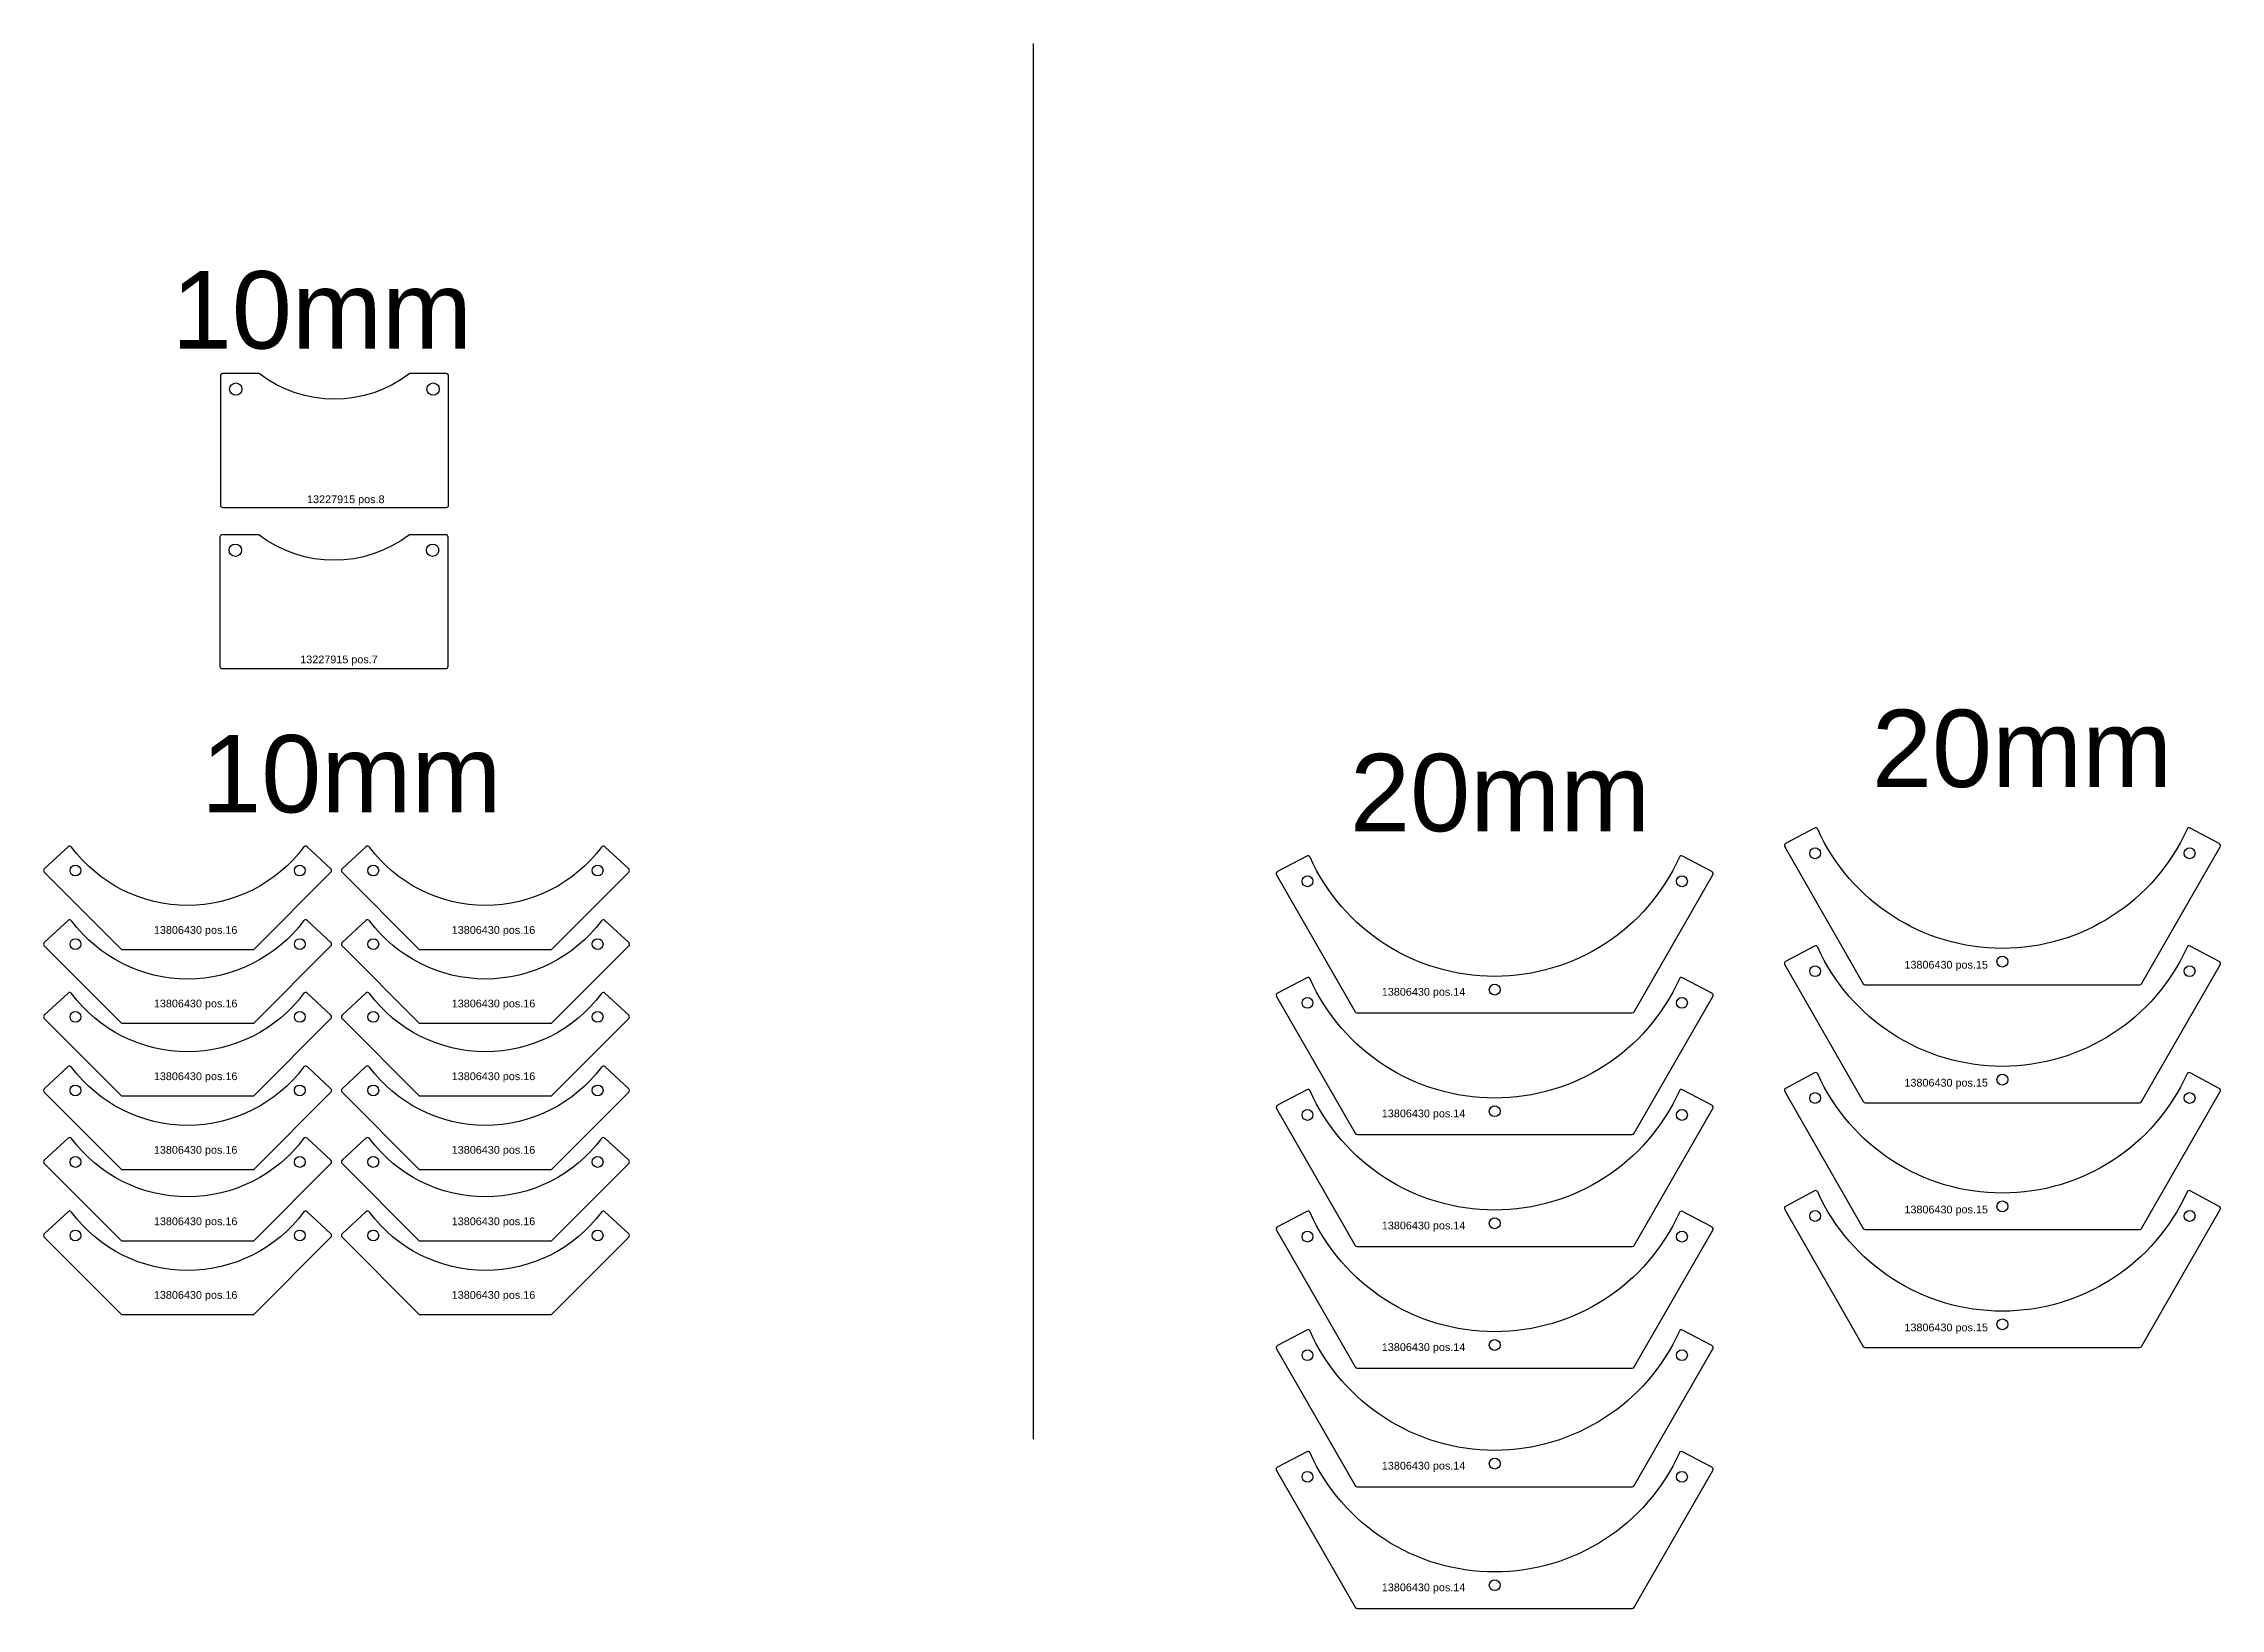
# Model space of a CAD drawing. Header units: millimetres. Extents: x 1491 to 4305, y -231 to 1791.
import ezdxf

# ---------------------------------------------------------------- set-up
doc = ezdxf.new("R2010")
doc.units = ezdxf.units.MM
for name, color, linetype in [('13227915', 7, 'Continuous'), ('13806430', 7, 'Continuous'), ('Texto', 3, 'Continuous')]:
    doc.layers.add(name, color=color, linetype=linetype)
doc.styles.get("Standard").update_dxf_attribs({"font": 'arial.ttf'})

msp = doc.modelspace()

# ---------------------------------------------------------------- linework, layer by layer
msp.add_line((2770.5, 1790.9), (2770.5, -12))
at = {"layer": '13227915', "color": 31}
for points in [[(1722.7, 1191.6), (2011.7, 1191.6, 0.414214), (2014.7, 1194.6), (2014.7, 1361.6, 0.414214), (2011.7, 1364.6), (1964.5, 1364.6, -0.339091), (1769.8, 1364.6), (1722.7, 1364.6, 0.414214), (1719.7, 1361.6), (1719.7, 1194.6, 0.414214)], [(1719.1, 1153.4), (1719.1, 986.4, 0.414214), (1722.1, 983.4), (2011.1, 983.4, 0.414214), (2014.1, 986.4), (2014.1, 1153.4, 0.414214), (2011.1, 1156.4), (1964, 1156.4, -0.339091), (1769.3, 1156.4), (1722.1, 1156.4, 0.414214)]]:
    msp.add_lwpolyline(points, format="xyb", close=True, dxfattribs=at)
for centre in [(1739.7, 1344.6), (1994.7, 1344.6), (1739.1, 1136.4), (1994.1, 1136.4)]:
    msp.add_circle(centre, 8, dxfattribs=at)
at = {"layer": '13806430', "color": 31}
for points in [[(3843.3, 576.4, 0.268506), (3845.9, 574.9), (4200.4, 574.9, 0.268506), (4203, 576.4), (4304.6, 753.2, 0.423134), (4303.4, 757.4), (4266, 777.4, 0.433738), (4261.8, 776, -0.645089), (3784.4, 776, 0.433738), (3780.3, 777.4), (3742.9, 757.4, 0.423134), (3741.7, 753.2)], [(1492.1, 720.4), (1591.9, 620.6), (1762.9, 620.6), (1862.7, 720.4, 0.424939), (1862.6, 724.7), (1831.8, 753.3, 0.446573), (1827.4, 752.9, -0.502371), (1527.3, 752.9, 0.446573), (1522.9, 753.3), (1492.1, 724.7, 0.424939)], [(1877.1, 720.4), (1976.9, 620.6), (2147.9, 620.6), (2247.7, 720.4, 0.424939), (2247.6, 724.7), (2216.8, 753.3, 0.446573), (2212.4, 752.9, -0.502371), (1912.4, 752.9, 0.446573), (1907.9, 753.3), (1877.2, 724.7, 0.424939)], [(3547.2, 540.2), (3648.8, 717, 0.424547), (3647.6, 721.2), (3609.7, 741.2, 0.432332), (3605.6, 739.8, -0.64513), (3128.2, 739.8, 0.432332), (3124, 741.2), (3086.1, 721.2, 0.424547), (3084.9, 717), (3186.5, 540.2, 0.268506), (3189.1, 538.7), (3544.6, 538.7, 0.268506)], [(1492.1, 625.3), (1591.9, 525.5), (1762.9, 525.5), (1862.7, 625.3, 0.424939), (1862.6, 629.7), (1831.8, 658.2, 0.446573), (1827.4, 657.8, -0.502371), (1527.3, 657.8, 0.446573), (1522.9, 658.2), (1492.1, 629.7, 0.424939)], [(1877.1, 625.3), (1976.9, 525.5), (2147.9, 525.5), (2247.7, 625.3, 0.424939), (2247.6, 629.7), (2216.8, 658.2, 0.446573), (2212.4, 657.8, -0.502371), (1912.4, 657.8, 0.446573), (1907.9, 658.2), (1877.2, 629.7, 0.424939)], [(3843.3, 424, 0.268506), (3845.9, 422.5), (4200.4, 422.5, 0.268506), (4203, 424), (4304.6, 600.8, 0.423134), (4303.4, 605), (4266, 625, 0.433738), (4261.8, 623.6, -0.645089), (3784.4, 623.6, 0.433738), (3780.3, 625), (3742.9, 605, 0.423134), (3741.7, 600.8)], [(1492.1, 531.3), (1591.9, 431.5), (1762.9, 431.5), (1862.7, 531.3, 0.424939), (1862.6, 535.6), (1831.8, 564.2, 0.446573), (1827.4, 563.8, -0.502371), (1527.3, 563.8, 0.446573), (1522.9, 564.2), (1492.1, 535.6, 0.424939)], [(1877.1, 531.3), (1976.9, 431.5), (2147.9, 431.5), (2247.7, 531.3, 0.424939), (2247.6, 535.6), (2216.8, 564.2, 0.446573), (2212.4, 563.8, -0.502371), (1912.4, 563.8, 0.446573), (1907.9, 564.2), (1877.2, 535.6, 0.424939)], [(3547.2, 383.1), (3648.8, 559.9, 0.424547), (3647.6, 564), (3609.7, 584.1, 0.432332), (3605.6, 582.6, -0.64513), (3128.2, 582.6, 0.432332), (3124, 584.1), (3086.1, 564, 0.424547), (3084.9, 559.9), (3186.5, 383.1, 0.268506), (3189.1, 381.6), (3544.6, 381.6, 0.268506)], [(1492.1, 436.3), (1591.9, 336.5), (1762.9, 336.5), (1862.7, 436.3, 0.424939), (1862.6, 440.6), (1831.8, 469.2, 0.446573), (1827.4, 468.7, -0.502371), (1527.3, 468.7, 0.446573), (1522.9, 469.2), (1492.1, 440.6, 0.424939)], [(1877.1, 436.3), (1976.9, 336.5), (2147.9, 336.5), (2247.7, 436.3, 0.424939), (2247.6, 440.6), (2216.8, 469.2, 0.446573), (2212.4, 468.7, -0.502371), (1912.4, 468.7, 0.446573), (1907.9, 469.2), (1877.2, 440.6, 0.424939)], [(3843.3, 260.2, 0.268506), (3845.9, 258.7), (4200.4, 258.7, 0.268506), (4203, 260.2), (4304.6, 437, 0.423134), (4303.4, 441.1), (4266, 461.2, 0.433738), (4261.8, 459.8, -0.645089), (3784.4, 459.8, 0.433738), (3780.3, 461.2), (3742.9, 441.1, 0.423134), (3741.7, 437)], [(3547.2, 238.3), (3648.8, 415.1, 0.424547), (3647.6, 419.3), (3609.7, 439.3, 0.432332), (3605.6, 437.9, -0.64513), (3128.2, 437.9, 0.432332), (3124, 439.3), (3086.1, 419.3, 0.424547), (3084.9, 415.1), (3186.5, 238.3, 0.268506), (3189.1, 236.8), (3544.6, 236.8, 0.268506)], [(1492.1, 343.9), (1591.9, 244.1), (1762.9, 244.1), (1862.7, 343.9, 0.424939), (1862.6, 348.2), (1831.8, 376.8, 0.446573), (1827.4, 376.4, -0.502371), (1527.3, 376.4, 0.446573), (1522.9, 376.8), (1492.1, 348.2, 0.424939)], [(1877.1, 343.9), (1976.9, 244.1), (2147.9, 244.1), (2247.7, 343.9, 0.424939), (2247.6, 348.2), (2216.8, 376.8, 0.446573), (2212.4, 376.4, -0.502371), (1912.4, 376.4, 0.446573), (1907.9, 376.8), (1877.2, 348.2, 0.424939)], [(1492.1, 248.9), (1591.9, 149.1), (1762.9, 149.1), (1862.7, 248.9, 0.424939), (1862.6, 253.2), (1831.8, 281.8, 0.446573), (1827.4, 281.3, -0.502371), (1527.3, 281.3, 0.446573), (1522.9, 281.8), (1492.1, 253.2, 0.424939)], [(1877.1, 248.9), (1976.9, 149.1), (2147.9, 149.1), (2247.7, 248.9, 0.424939), (2247.6, 253.2), (2216.8, 281.8, 0.446573), (2212.4, 281.3, -0.502371), (1912.4, 281.3, 0.446573), (1907.9, 281.8), (1877.2, 253.2, 0.424939)], [(3547.2, 81.2), (3648.8, 258, 0.424547), (3647.6, 262.1), (3609.7, 282.1, 0.432332), (3605.6, 280.7, -0.64513), (3128.2, 280.7, 0.432332), (3124, 282.1), (3086.1, 262.1, 0.424547), (3084.9, 258), (3186.5, 81.2, 0.268506), (3189.1, 79.6), (3544.6, 79.6, 0.268506)], [(3843.3, 107.8, 0.268506), (3845.9, 106.3), (4200.4, 106.3, 0.268506), (4203, 107.8), (4304.6, 284.6, 0.423134), (4303.4, 288.7), (4266, 308.8, 0.433738), (4261.8, 307.3, -0.645089), (3784.4, 307.3, 0.433738), (3780.3, 308.8), (3742.9, 288.7, 0.423134), (3741.7, 284.6)], [(3547.2, -72.1), (3648.8, 104.7, 0.424547), (3647.6, 108.9), (3609.7, 128.9, 0.432332), (3605.6, 127.5, -0.64513), (3128.2, 127.5, 0.432332), (3124, 128.9), (3086.1, 108.9, 0.424547), (3084.9, 104.7), (3186.5, -72.1, 0.268506), (3189.1, -73.6), (3544.6, -73.6, 0.268506)], [(3547.2, -229.2), (3648.8, -52.4, 0.424547), (3647.6, -48.3), (3609.7, -28.2, 0.432332), (3605.6, -29.6, -0.64513), (3128.2, -29.6, 0.432332), (3124, -28.2), (3086.1, -48.3, 0.424547), (3084.9, -52.4), (3186.5, -229.2, 0.268506), (3189.1, -230.7), (3544.6, -230.7, 0.268506)]]:
    msp.add_lwpolyline(points, format="xyb", close=True, dxfattribs=at)
for centre in [(3781.1, 744.9), (4265.1, 744.9), (1532.4, 722.6), (1822.4, 722.6), (1917.4, 722.6), (2207.4, 722.6), (3124.9, 708.7), (3608.9, 708.7), (1532.4, 627.5), (1822.4, 627.5), (1917.4, 627.5), (2207.4, 627.5), (3781.1, 592.5), (4023.1, 604.9), (4265.1, 592.5), (3366.9, 568.7), (1532.4, 533.5), (1822.4, 533.5), (1917.4, 533.5), (2207.4, 533.5), (3124.9, 551.6), (3608.9, 551.6), (4023.1, 452.5), (1532.4, 438.5), (1822.4, 438.5), (1917.4, 438.5), (2207.4, 438.5), (3781.1, 428.7), (4265.1, 428.7), (3124.9, 406.8), (3366.9, 411.6), (3608.9, 406.8), (1532.4, 346.1), (1822.4, 346.1), (1917.4, 346.1), (2207.4, 346.1), (3781.1, 276.3), (4023.1, 288.7), (4265.1, 276.3), (1532.4, 251.1), (1822.4, 251.1), (1917.4, 251.1), (2207.4, 251.1), (3124.9, 249.6), (3366.9, 266.8), (3608.9, 249.6), (4023.1, 136.3), (3366.9, 109.6), (3124.9, 96.4), (3608.9, 96.4), (3124.9, -60.7), (3366.9, -43.6), (3608.9, -60.7), (3366.9, -200.7)]:
    msp.add_circle(centre, 7, dxfattribs=at)

# ---------------------------------------------------------------- texts
at = {"color": 31, "char_height": 100, "attachment_point": 1}
for s, width, insert in [('10mm', 342.456, (1656.9, 1496.9)), ('20mm', 295.152, (3854.4, 930.4)), ('10mm', 295.152, (1694.9, 897.6)), ('20mm', 295.152, (3179.9, 873.3))]:
    msp.add_mtext_dynamic_manual_height_columns(s, width=width, gutter_width=12.5, heights=[0], dxfattribs=dict(at, insert=insert))
at = {"layer": 'Texto', "color": 31, "char_height": 10, "attachment_point": 1}
for s, width, insert in [('13227915 pos.8', 353.6, (1831.8, 1207.2)), ('13227915 pos.7', 353.6, (1823, 1000.3)), ('13806430 pos.16', 133.945, (1633.8, 650.8)), ('13806430 pos.16', 133.945, (2018.8, 650.8)), ('13806430 pos.15', 133.945, (3896.5, 605.9)), ('13806430 pos.14', 133.945, (3221, 570.9)), ('13806430 pos.16', 133.945, (1633.8, 555.8)), ('13806430 pos.16', 133.945, (2018.8, 555.8)), ('13806430 pos.16', 133.945, (1633.8, 461.8)), ('13806430 pos.16', 133.945, (2018.8, 461.8)), ('13806430 pos.15', 133.945, (3896.5, 453.5)), ('13806430 pos.14', 133.945, (3221, 413.8)), ('13806430 pos.16', 133.945, (1633.8, 366.7)), ('13806430 pos.16', 133.945, (2018.8, 366.7)), ('13806430 pos.15', 133.945, (3896.5, 289.7)), ('13806430 pos.16', 133.945, (1633.8, 274.4)), ('13806430 pos.16', 133.945, (2018.8, 274.4)), ('13806430 pos.14', 133.945, (3221, 269)), ('13806430 pos.16', 133.945, (1633.8, 179.3)), ('13806430 pos.16', 133.945, (2018.8, 179.3)), ('13806430 pos.15', 133.945, (3896.5, 137.3)), ('13806430 pos.14', 133.945, (3221, 111.9)), ('13806430 pos.14', 133.945, (3221, -41.3)), ('13806430 pos.14', 133.945, (3221, -198.5))]:
    msp.add_mtext_dynamic_manual_height_columns(s, width=width, gutter_width=12.5, heights=[0], dxfattribs=dict(at, insert=insert))

doc.saveas('drawing.dxf')
